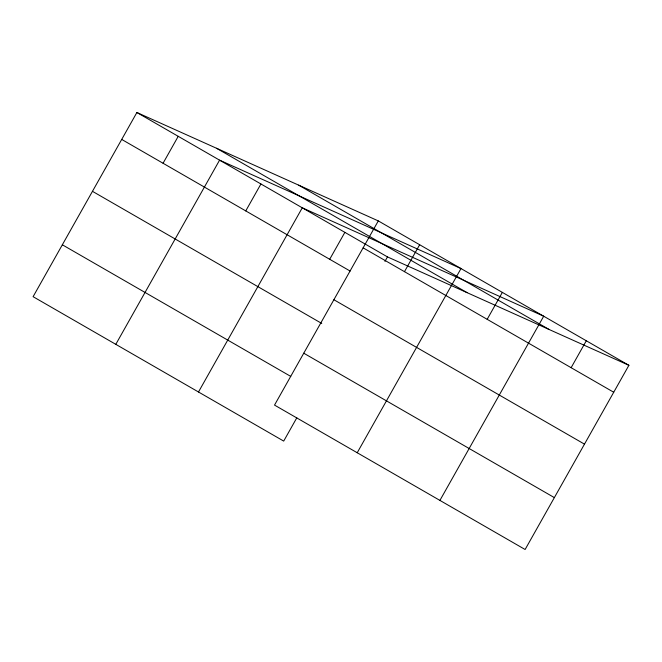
<?xml version="1.0" encoding="UTF-8"?>
<svg xmlns="http://www.w3.org/2000/svg" width="662" height="662" viewBox="0 0 662 662"><rect width="100%" height="100%" fill="white"/><g stroke="black" fill="none" stroke-linecap="round" stroke-linejoin="round"><path stroke-width="0.99" d="M378.3 220.909L274.523 405.094L525.115 549.501L628.9 365.316L378.3 220.909L136.885 112.499L33.1 296.684L283.7 441.091L296.808 417.821M163.059 163.257L178.227 136.322M115.8 344.339L219.577 160.154L461 268.565L357.215 452.75M245.751 210.905L260.927 183.978M198.492 391.987L302.277 207.802L543.701 316.221L439.916 500.406M329.701 259.281L344.877 232.354M384.953 261.391L387.477 256.906L628.9 365.316M404.474 271.668L419.65 244.741M487.174 319.324L502.35 292.389M571.124 367.7L586.3 340.764M298.636 185.137L549.228 329.544M216.548 148.28L467.149 292.678M136.885 112.499L387.477 256.906M363.132 247.845L613.724 392.243M121.709 139.425L350.115 271.048M333.888 299.737L584.488 444.144M92.465 191.326L321.765 323.453M303.759 353.202L554.359 497.609M62.344 244.791L290.75 376.405"/></g></svg>
